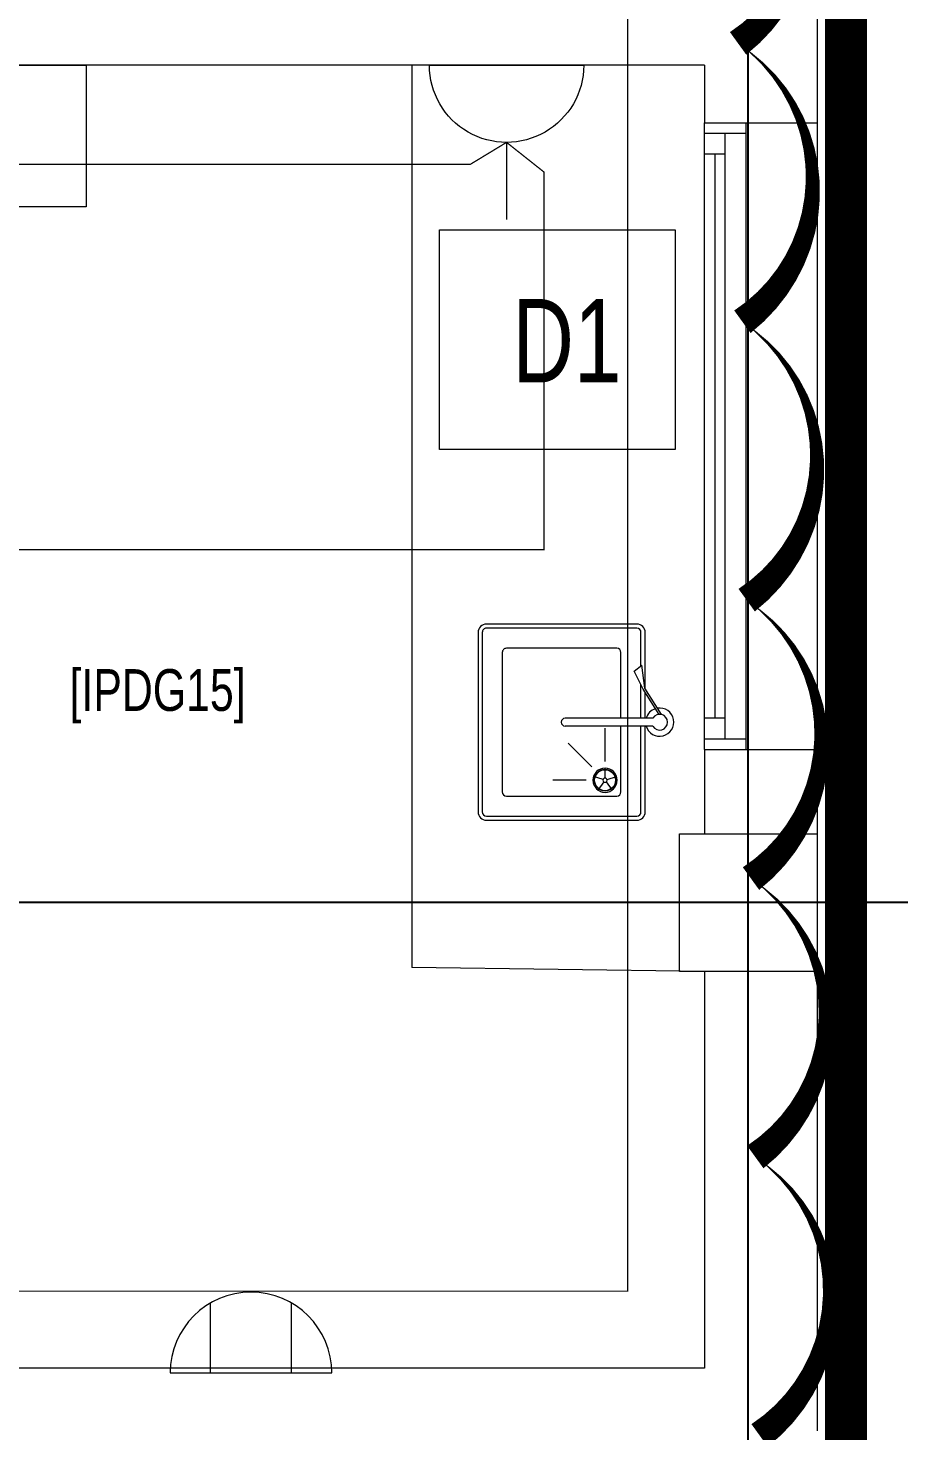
# Model space of a CAD drawing. Header units: metres. Extents: x 75097 to 220695, y -1557923 to -1361206.
# Drawn here: x 207989 to 210074, y -1463703 to -1460344 of the extents above; entities that cross this region are included whole.
import ezdxf

# ---------------------------------------------------------------- set-up
doc = ezdxf.new("R2010")
doc.units = ezdxf.units.M
doc.linetypes.add('DASHED2', pattern=[0.375, 0.25, -0.125])
doc.layers.get('0').update_dxf_attribs({"lineweight": 0})
for name, color, linetype, lineweight in [('A-100 - Copy$0$72_EGR_BASE_TEXT', 8, 'Continuous', 0), ('A-100 - Copy$0$Aluminum', 8, 'Continuous', 0), ('A-100 - Copy$0$Medical Equipment and Furniture', 8, 'Continuous', 0), ('A-100 - Copy$0$Proj', 8, 'Continuous', 0), ('A-100 - Copy$0$SANIT', 8, 'Continuous', 0), ('A-100 - Copy$0$Structure', 8, 'Continuous', 9), ('A-100 - Copy$0$Walls', 8, 'Continuous', 0), ('A-100 - Copy$0$Wooden Joinery', 8, 'Continuous', 0)]:
    doc.layers.add(name, color=color, linetype=linetype, lineweight=lineweight)
doc.layers.add('A-100 - Copy$0$axes', color=8, linetype='Continuous')
for name, color, linetype, lineweight, true_color in [('E-POWR', 7, 'Continuous', 9, 0x4e7e3e), ('EXF', 7, 'Continuous', 0, 0x4e7e3e), ('REV 01', 7, 'Continuous', 0, 0xe41b4d)]:
    doc.layers.add(name, color=color, linetype=linetype, lineweight=lineweight, true_color=true_color)
doc.styles.add('A-100 - Copy$0$X3G_ENTITY_2587EA', font='swisscl.ttf', dxfattribs={"height": 200})

# ---------------------------------------------------------------- blocks, each defined once
blk = doc.blocks.new('MECH UPDATED')
at = {"layer": 'EXF', "color": 85, "elevation": 0}
for points in [[(101035.6, -1363352.2), (101035.5, -1363739)], [(101035.6, -1363448.9), (101203.1, -1363448.9)], [(101035.5, -1363642.3), (101203, -1363642.4)]]:
    blk.add_lwpolyline(points, dxfattribs=at)
at = {"layer": 'EXF', "color": 85}
blk.add_arc((101035.5, -1363545.6, 0), 193.4, 269.9854, 89.9854, dxfattribs=at)
blk = doc.blocks.new('A-100 - Copy$0$BMED-S-S DROP-IN SINK 45-38')
at = {"layer": 'A-100 - Copy$0$SANIT'}
for p, q in [((-18.3, 4.2), (-81.8, -35.6)), ((-18.7, -1.6), (-79.3, -39.6)), ((-9.4, -16.2), (-9.4, -226.2)), ((9.4, -16.2), (9.4, -226.2)), ((-235, -54.7), (-235, -414.7)), ((-225, -54.7), (-225, -414.7)), ((-80.4, -34.7), (-215, -34.7)), ((-135.3, -44.7), (-215, -44.7)), ((-81.8, -35.6), (-136.9, -42.7)), ((-122.2, -61.3), (-136.9, -42.7)), ((-79.3, -39.6), (-122.2, -61.3)), ((215, -34.7), (9.4, -34.7)), ((215, -44.7), (9.4, -44.7)), ((225, -414.7), (225, -54.7)), ((235, -414.7), (235, -54.7)), ((94, -130.7), (14, -130.7)), ((107.2, -162.5), (50.6, -219.1)), ((139, -175.7), (139, -255.7)), ((-215, -424.7), (215, -424.7)), ((-215, -434.7), (215, -434.7))]:
    blk.add_line(p, q, dxfattribs=at)
at = {"layer": 'A-100 - Copy$0$SANIT', "ltscale": 250}
for p, q in [((-9.4, -92.7), (-167, -92.7)), ((167, -92.7), (9.4, -92.7)), ((-177, -102.7), (-177, -366.7)), ((177, -366.7), (177, -102.7)), ((-167, -376.7), (167, -376.7))]:
    blk.add_line(p, q, dxfattribs=at)
at = {"layer": 'A-100 - Copy$0$SANIT'}
for points in [[(-9.4, -44.7), (-89.5, -44.7)], [(-9.4, -34.7), (-71.6, -34.7)], [(134, -130.7), (110, -130.7)], [(137.5, -126), (130, -103.1)], [(143, -127.8), (162.5, -113.7)], [(143, -133.7), (162.5, -147.8)], [(137.5, -135.5), (130, -158.3)]]:
    blk.add_lwpolyline(points, dxfattribs=at)
for points in [[(139, -159.7, 1), (139, -101.7, 1)], [(139, -135.7, 1), (139, -125.7, 1)]]:
    blk.add_lwpolyline(points, format="xyb", close=True, dxfattribs=at)
for radius in [26, 25]:
    blk.add_circle((139, -130.7), radius, dxfattribs=at)
for centre, radius, start, end in [((0, 0), 33.7, 286.1245, 188.9357), ((0, 0), 18.8, 299.9969, 239.9969), ((0, 0), 33.7, 197.3556, 253.8692), ((-215, -54.7), 20, 90, 180), ((-215, -54.7), 10, 90, 180), ((215, -54.7), 20, 0, 90), ((215, -54.7), 10, 0, 90), ((0, -226.2), 9.38, 179.9969, 359.9969), ((-215, -414.7), 20, 180, 270), ((-215, -414.7), 10, 180, 270), ((215, -414.7), 10, 270, 0), ((215, -414.7), 20, 270, 0)]:
    blk.add_arc(centre, radius, start, end, dxfattribs=at)
at = {"layer": 'A-100 - Copy$0$SANIT', "ltscale": 250}
for centre, start, end in [((-167, -102.7), 90.0094, 180.0094), ((167, -102.7), 0, 90), ((-167, -366.7), 180, 270), ((167, -366.7), 270, 0)]:
    blk.add_arc(centre, 10, start, end, dxfattribs=at)
blk = doc.blocks.new('A-100 - Copy')
at = {"layer": 'A-100 - Copy$0$Aluminum'}
for p, q in [((209608.3, -1462070.9), (209608.3, -1460570.9)), ((209708.3, -1462070.9), (209708.3, -1460570.9)), ((209708.3, -1460595.9), (209608.3, -1460595.9)), ((209658.3, -1462045.9), (209658.3, -1460595.9)), ((209658.3, -1460645.9), (209608.3, -1460645.9)), ((209633.3, -1460645.9), (209633.3, -1461995.9)), ((209658.3, -1461995.9), (209608.3, -1461995.9)), ((209708.3, -1462045.9), (209608.3, -1462045.9))]:
    blk.add_line(p, q, dxfattribs=at)
at = {"layer": 'A-100 - Copy$0$axes'}
for p, q in [((209713.3, -1477297.4, 0), (209713.3, -1451192.7, 0)), ((209713.3, -1477297.4, 0), (209713.3, -1451192.7, 0)), ((215702.3, -1462437.7, 2.4), (83332.8, -1462437.7, 2.4))]:
    blk.add_line(p, q, dxfattribs=at)
at = {"layer": 'A-100 - Copy$0$Medical Equipment and Furniture'}
for p in [(208908.3, -1460432.7, 0), (209608.3, -1462602.7, 0)]:
    blk.add_line(p, (208908.3, -1462592.7, 0), dxfattribs=at)
for points in [[(207187, -1460432.7), (208128.2, -1460432.7), (208128.2, -1460771.9), (207187, -1460771.9)], [(208974.4, -1460827.1), (209538.1, -1460827.1), (209538.1, -1461352.4), (208974.4, -1461352.4)]]:
    blk.add_lwpolyline(points, close=True, dxfattribs=at)
at = {"layer": 'A-100 - Copy$0$Proj'}
blk.add_line((209878.3, -1460570.9), (209878.3, -1462070.9), dxfattribs=at)
at = {"layer": 'A-100 - Copy$0$Structure', "elevation": 2.4}
blk.add_lwpolyline([(209548.3, -1462272.7), (209878.3, -1462272.7), (209878.3, -1462602.7), (209548.3, -1462602.7)], close=True, dxfattribs=at)
at = {"layer": 'A-100 - Copy$0$Walls'}
for p, q in [((209878.3, -1459525.2), (209878.3, -1460570.9)), ((209608.3, -1460432.7), (206218.3, -1460432.7)), ((209608.3, -1460432.7), (209608.3, -1460570.9)), ((209608.3, -1460570.9), (209878.3, -1460570.9)), ((209608.3, -1462070.9), (209608.3, -1462272.7)), ((209608.3, -1462070.9), (209878.3, -1462070.9)), ((209878.3, -1462070.9), (209878.3, -1462272.7)), ((209608.3, -1462602.7, 0), (209608.3, -1463552.7, 0)), ((209878.3, -1462602.7, 0), (209878.3, -1463702.7, 0)), ((209608.3, -1462702.7, 0), (209608.3, -1463552.7, 0)), ((209608.3, -1463552.7, 0), (207213, -1463552.7, 0))]:
    blk.add_line(p, q, dxfattribs=at)
at = {"layer": 'A-100 - Copy$0$Wooden Joinery', "elevation": 0}
blk.add_lwpolyline([(209903.7, -1463138.4), (209913.7, -1463138.4), (209923.7, -1463068.4), (209903.7, -1463068.4)], close=True, dxfattribs=at)
at = {"layer": 'A-100 - Copy$0$Medical Equipment and Furniture', "rotation": 270}
blk.add_blockref('A-100 - Copy$0$BMED-S-S DROP-IN SINK 45-38', (209501.2, -1462005.6), dxfattribs=at)
at = {"layer": 'A-100 - Copy$0$72_EGR_BASE_TEXT', "insert": (208299.3, -1461878.6), "char_height": 100, "attachment_point": 2, "style": 'A-100 - Copy$0$X3G_ENTITY_2587EA'}
blk.add_mtext('[IPDG15]', dxfattribs=at)
at = {"layer": 'A-100 - Copy$0$Medical Equipment and Furniture', "insert": (209279, -1460992.2), "char_height": 200, "attachment_point": 2, "style": 'A-100 - Copy$0$X3G_ENTITY_2587EA'}
blk.add_mtext('D1', dxfattribs=at)
blk = doc.blocks.new('NORMAL SOCKET')
at = {"layer": 'E-POWR'}
for p, q in [((0, 307.7), (0, 615.4)), ((-307.7, 0), (307.7, 0))]:
    blk.add_line(p, q, dxfattribs=at)
blk.add_ellipse((0, 0), major_axis=(32.8, 305.9), ratio=1, start_param=4.81904, end_param=7.960633, dxfattribs=at)

msp = doc.modelspace()

# ---------------------------------------------------------------- linework, layer by layer
at = {"layer": 'E-POWR', "color": 240, "linetype": 'DASHED2', "ltscale": 500, "true_color": 0xf10e52, "const_width": 100, "elevation": 0}
msp.add_lwpolyline([(159393.3, -1448612.7), (159393.3, -1454972.7), (147820.4, -1454991.2), (147948, -1460991.2), (148420.5, -1460972.7), (148420.5, -1466760.4), (151756.7, -1466760.4), (151498.3, -1475532.7), (159048.3, -1475532.7), (159048.3, -1476893.7), (174041.3, -1476822.7), (174041.3, -1469902.7), (209947.3, -1469902.7), (209947.3, -1454972.7), (173995.3, -1454972.7), (173978.3, -1451323.8), (179573.3, -1451323.8), (179573.3, -1448020.8), (173978.3, -1448045.7)], dxfattribs=at)
at = {"layer": 'E-POWR', "const_width": 3, "elevation": 0}
msp.add_lwpolyline([(204091.6, -1463368.1), (205596.2, -1463368.1), (205596.2, -1463887.3), (207383.1, -1463887.3), (207383.1, -1463368.1), (209424.7, -1463368.1), (209424.7, -1460148.1), (207139.6, -1460148.1), (202867.8, -1460148.1)], dxfattribs=at)

# ---------------------------------------------------------------- block references
at = {"layer": 'EXF', "color": 85, "rotation": 89.99999999999999}
msp.add_blockref('MECH UPDATED', (-1155022.7, -1564599.3, 0), dxfattribs=at)

# ---------------------------------------------------------------- next in the draw order: block references
msp.add_blockref('A-100 - Copy', (0, 0))

# ---------------------------------------------------------------- next in the draw order: linework, layer by layer
at = {"layer": 'E-POWR', "const_width": 3, "elevation": 0}
msp.add_lwpolyline([(205194.6, -1460656.7), (207669.5, -1460656.7), (207753.7, -1460617.3), (207845.6, -1460670), (209047.8, -1460670), (209134.7, -1460617.3), (209224.6, -1460688.6), (209224.6, -1461592.4), (205988.5, -1461592.4), (205933.7, -1461901.9)], dxfattribs=at)
at = {"layer": 'REV 01', "color": 3}
msp.add_lwpolyline([(204940.4, -1453692.7, 0, 66.7, -0.520567), (205607.1, -1453692.7, 0, 66.7, -0.520567), (206273.8, -1453692.7, 0, 66.7, -0.520567), (206940.4, -1453692.7, 0, 66.7, -0.520567), (207607.1, -1453692.7, 0, 66.7, -0.520567), (208273.8, -1453692.7, 0, 66.7, -0.520567), (208940.5, -1453692.7, 0, 66.7, -0.520567), (209585.8, -1453714.3, 0, 66.7, -0.520567), (209596.1, -1454380.9, 0, 66.7, -0.520567), (209606.5, -1455047.5, 0, 66.7, -0.520567), (209616.8, -1455714.1, 0, 66.7, -0.520567), (209627.1, -1456380.7, 0, 66.7, -0.520567), (209637.4, -1457047.3, 0, 66.7, -0.520567), (209647.7, -1457713.9, 0, 66.7, -0.520567), (209658, -1458380.5, 0, 66.7, -0.520567), (209668.3, -1459047.1, 0, 66.7, -0.520567), (209678.6, -1459713.7, 0, 66.7, -0.520567), (209688.9, -1460380.3, 0, 66.7, -0.520567), (209699.2, -1461046.9, 0, 66.7, -0.520567), (209709.5, -1461713.5, 0, 66.7, -0.520567), (209719.8, -1462380.1, 0, 66.7, -0.520567), (209730.1, -1463046.8, 0, 66.7, -0.520567), (209740.4, -1463713.4, 0, 66.7, -0.520567), (209750.8, -1464380, 0, 66.7, -0.520567)], format="xyseb", dxfattribs=at)

# ---------------------------------------------------------------- next in the draw order: block references
at = {"layer": 'E-POWR', "color": 85, "xscale": -0.6, "yscale": 0.6, "zscale": 0.6, "rotation": 180}
msp.add_blockref('NORMAL SOCKET', (209134.7, -1460432.7), dxfattribs=at)

doc.saveas('drawing.dxf')
